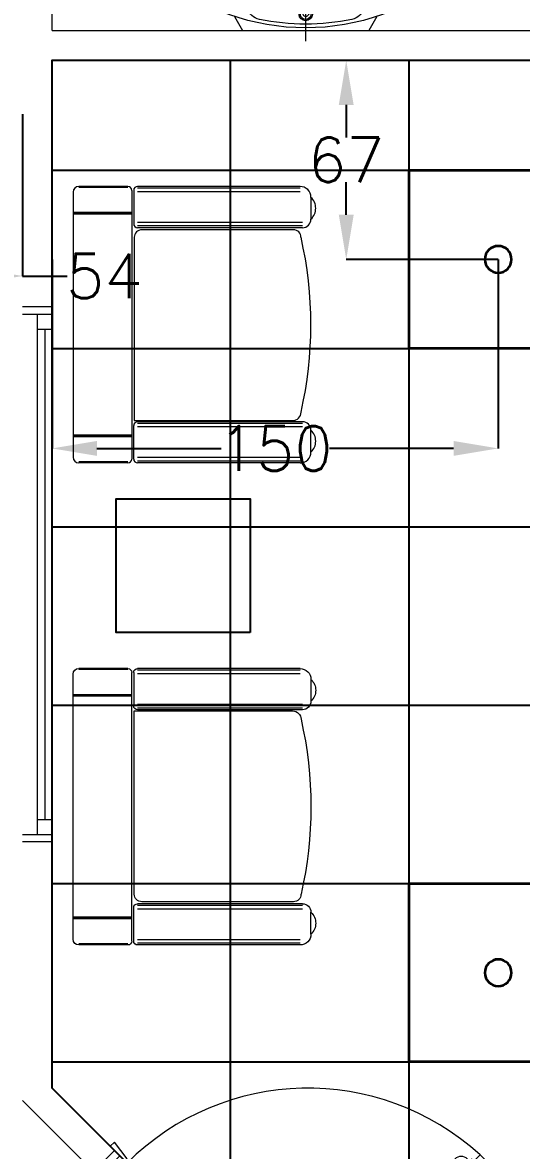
# Model space of a CAD drawing. Extents: x -12260 to 57327, y -29287 to 19916.
# Drawn here: x 8296 to 9975, y 92 to 3887 of the extents above; entities that cross this region are included whole.
import ezdxf
from ezdxf.enums import TextEntityAlignment as Align

# ---------------------------------------------------------------- set-up
doc = ezdxf.new("R2010")
doc.units = 0
doc.header["$LTSCALE"] = 0.25
doc.linetypes.add('DASHDOT', pattern=[25.4, 12.7, -6.35, 0, -6.35])
for name, color, linetype, lineweight in [('01-First Floor$0$Aluminum', 251, 'Continuous', 5), ('01-First Floor$0$LOADING', 253, 'Continuous', 5), ('01-First Floor$0$SANIT', 250, 'Continuous', 5), ('01-First Floor$0$Walls', 251, 'Continuous', 5), ('01-First Floor$0$Wooden Joinery', 251, 'Continuous', 5), ('E-DIM', 6, 'Continuous', 18), ('E-LITE-CIRC-NUMB', 6, 'Continuous', 25), ('E-LITE-CLNG', 150, 'Continuous', 35), ('E-LITE-CLNG-CNDT', 6, 'DASHDOT', 35), ('E-LITE-CTRL', 6, 'Continuous', 25), ('E-LITE-IDEN', 6, 'Continuous', 25)]:
    doc.layers.add(name, color=color, linetype=linetype, lineweight=lineweight)
doc.layers.add('01-First Floor$0$FALSE CEILING', color=251, linetype='Continuous')
doc.styles.add('DC_SIMPLEX', font='SIMPLEX.shx', dxfattribs={"width": 0.7})
doc.styles.get("Standard").update_dxf_attribs({"font": 'romans.shx'})
doc.dimstyles.get("Standard").update_dxf_attribs({"dimtxt": 150, "dimasz": 150, "dimexe": 0.18, "dimexo": 0.0625, "dimgap": 0.09, "dimtad": 0, "dimtih": 1, "dimtoh": 1, "dimdec": 0, "dimlfac": 0.1, "dimzin": 0, "dimdsep": 46, "dimtxsty": 'Standard', "dimcen": 0.09, "dimclrd": 6, "dimadec": 0, "dimazin": 0, "dimtfac": 1, "dimtdec": 0, "dimtofl": 0, "dimtmove": 0, "dimatfit": 3, "dimfxl": 1, "dimtolj": 1, "dimtzin": 0, "dimarcsym": 0})

# ---------------------------------------------------------------- blocks, each defined once
blk = doc.blocks.new('01-First Floor$0$A$C72370EFE')
at = {"layer": '01-First Floor$0$Wooden Joinery'}
for p, q in [((-0.01, -0.03), (-0.01, -0.07)), ((0, -0.03), (-0.01, -0.03)), ((0.04, -0.03), (0.05, -0.03)), ((0.05, -0.03), (0.05, -0.07)), ((-0.05, -0.07), (-0.05, -0.16)), ((-0.03, -0.07), (-0.03, -0.16)), ((-0.01, -0.04), (-0.02, -0.04)), ((-0.01, -0.06), (-0.02, -0.06)), ((0, -0.07), (-0.01, -0.07)), ((0.04, -0.07), (0.05, -0.07)), ((0.05, -0.04), (0.06, -0.04)), ((0.05, -0.06), (0.06, -0.06)), ((0.07, -0.07), (0.07, -0.16)), ((0.09, -0.07), (0.09, -0.16)), ((-0.01, -0.17), (-0.02, -0.17)), ((-0.01, -0.17), (-0.01, -0.19)), ((0.05, -0.17), (0.06, -0.17)), ((0.05, -0.17), (0.05, -0.19)), ((-0.01, -0.19), (-0.02, -0.19)), ((0.05, -0.19), (0.06, -0.19))]:
    blk.add_line(p, q, dxfattribs=at)
for centre, radius, start, end in [((-0.02, -0.07), 0.03, 90, 180), ((-0.02, -0.07), 0.01, 90, 180), ((0.06, -0.07), 0.03, 0, 90), ((0.06, -0.07), 0.01, 0, 90), ((-0.02, -0.16), 0.03, 180, 270), ((-0.02, -0.16), 0.01, 180, 270), ((0.06, -0.16), 0.01, 270, 0), ((0.06, -0.16), 0.03, 270, 0)]:
    blk.add_arc(centre, radius, start, end, dxfattribs=at)
blk = doc.blocks.new('01-First Floor$0$A$C5DAD61B4')
at = {"layer": '01-First Floor$0$Wooden Joinery'}
for points in [[(80, 959.1), (80, 969.1), (10, 979.1), (10, 959.1)], [(940, 959.1), (940, 969.1), (1010, 979.1), (1010, 959.1)], [(70, 859.1), (70, 849.1), (0, 839.1), (0, 859.1)], [(120, 859.1), (120, 0), (80, 0), (80, 859.1)], [(950, 859.1), (950, 849.1), (1020, 839.1), (1020, 859.1)]]:
    blk.add_lwpolyline(points, close=True, dxfattribs=at)
for points in [[(45, 859.1), (45, 959.1), (20, 959.1), (20, 859.1), (45, 859.1)], [(45, 859.1), (80, 859.1), (80, 899.1), (90, 899.1), (90, 959.1), (45, 959.1), (45, 859.1)], [(975, 859.1), (940, 859.1), (940, 899.1), (930, 899.1), (930, 959.1), (975, 959.1), (975, 859.1)], [(975, 859.1), (975, 959.1), (1000, 959.1), (1000, 859.1), (975, 859.1)]]:
    blk.add_lwpolyline(points, dxfattribs=at)
blk.add_arc((80, 859.1), 860, 272.666, 0, dxfattribs=at)
at = {"layer": '01-First Floor$0$Wooden Joinery', "xscale": 999.9999999998854, "yscale": 999.9999999998854, "zscale": 999.9999999998854, "rotation": 180}
blk.add_blockref('01-First Floor$0$A$C72370EFE', (120, 0), dxfattribs=at)
blk = doc.blocks.new('01-First Floor$0$lav-manta 60')
at = {"layer": '01-First Floor$0$SANIT'}
for p, q in [((-0.2658, -0.0529), (-0.2358, 0)), ((-0.2358, 0), (0.2358, 0)), ((0, 0.04), (0, -0.56)), ((0.2658, -0.0529), (0.2358, 0)), ((-0.3, -0.0789), (-0.3, -0.18)), ((-0.2185, -0.0841), (-0.2383, -0.1537)), ((-0.015, -0.1473), (-0.0199, -0.064)), ((0.0274, -0.121), (-0.0078, -0.0673)), ((0.0389, -0.1142), (0.0087, -0.0575)), ((0.0191, -0.077), (0.0199, -0.064)), ((0.2185, -0.0841), (0.2383, -0.1537)), ((0.3, -0.0789), (0.3, -0.18)), ((0.015, -0.1473), (0.0174, -0.1057))]:
    blk.add_line(p, q, dxfattribs=at)
for centre, radius, start, end in [((0, -0.8557), 0.8457, 70.1771, 109.8229), ((-0.1608, -0.1006), 0.06, 101.8086, 164.0794), ((0, -0.8696), 0.8457, 78.1914, 101.8086), ((0, -0.0617), 0.025, 320.7474, 220.368), ((0, -0.0617), 0.02, 353.2671, 186.682), ((0.1608, -0.1006), 0.06, 15.9206, 78.1914), ((-0.28, -0.0789), 0.02, 109.8229, 180), ((0, -0.0617), 0.00966, 25.4127, 215.9577), ((0.28, -0.0789), 0.02, 0, 70.1771), ((0, -0.9572), 0.8457, 91.1572, 102.0883), ((0, -0.9572), 0.8457, 88.5486, 88.844), ((0.0332, -0.1176), 0.00666, 210.6852, 30.6852), ((0, -0.9572), 0.8457, 77.9117, 87.4274), ((-0.1645, -0.189), 0.06, 102.0883, 174.8142), ((0, -0.18), 0.035, 115.3106, 64.6894), ((0, -0.18), 0.0275, 117.1496, 62.8504), ((0, -0.1473), 0.015, 180, 0), ((0.1645, -0.189), 0.06, 5.1858, 77.9117), ((0, -0.18), 0.3, 180, 0), ((0, -0.2039), 0.2252, 174.8142, 5.1858), ((0, -0.1282), 0.2252, 190.6097, 349.3903)]:
    blk.add_arc(centre, radius, start, end, dxfattribs=at)
blk = doc.blocks.new('01-First Floor$0$single seat')
at = {"layer": '01-First Floor$0$LOADING'}
for p, q in [((-972742.2, -381703.1), (-972742.2, -382595.5)), ((-972558.1, -381684), (-972723.2, -381684)), ((-972558.1, -381687.4), (-972723.2, -381687.4)), ((-972544.8, -381697.3), (-972544.8, -382601.1)), ((-972538.5, -381697.3), (-972538.5, -381809.5)), ((-971978.9, -381684), (-972525.2, -381684)), ((-971978.9, -381689.9), (-972525.2, -381689.9)), ((-971978.9, -381701.7), (-972525.2, -381701.7)), ((-971942.2, -381720.6), (-971942.2, -381794)), ((-972544.8, -381772.1), (-972742.2, -381772.1)), ((-972544.8, -381774.6), (-972742.2, -381774.6)), ((-972544.8, -381777.1), (-972742.2, -381777.1)), ((-971971, -381805.1), (-972525.2, -381805.1)), ((-971971, -381816.9), (-972525.2, -381816.9)), ((-972536.4, -381854.9), (-972536.4, -382471.4)), ((-971971, -381822.8), (-972525.2, -381822.8)), ((-972001, -381829.5), (-972511, -381829.5)), ((-972538.5, -382600.9), (-972538.5, -382488.7)), ((-972536.4, -382471.4), (-972003.7, -382471.4)), ((-971971, -382475.4), (-972525.2, -382475.4)), ((-971971, -382481.3), (-972525.2, -382481.3)), ((-971971, -382493.1), (-972525.2, -382493.1)), ((-971942.2, -382577.6), (-971942.2, -382504.2)), ((-972544.8, -382521), (-972742.2, -382521)), ((-972544.8, -382523.6), (-972742.2, -382523.6)), ((-972544.8, -382526.1), (-972742.2, -382526.1)), ((-972558.1, -382610.8), (-972723.2, -382610.8)), ((-972558.1, -382614.2), (-972723.2, -382614.2)), ((-971978.9, -382596.4), (-972525.2, -382596.4)), ((-971978.9, -382608.3), (-972525.2, -382608.3)), ((-971978.9, -382614.2), (-972525.2, -382614.2))]:
    blk.add_line(p, q, dxfattribs=at)
for centre, radius, start, end in [((-972723.2, -381703.1), 19.1, 90, 180), ((-972558.1, -381697.3), 13.3, 0, 90), ((-972525.2, -381697.3), 13.3, 90, 180), ((-971978.9, -381720.6), 36.6, 0, 90), ((-971976, -381757.3), 49.9, 312.6462, 47.3538), ((-972525.2, -381809.5), 13.3, 180, 270), ((-971971, -381794), 28.8, 270, 0), ((-972511, -381854.9), 25.3, 90, 180), ((-972001, -381854.9), 25.3, 0, 90), ((-973252.2, -382149.1), 1310, 347.0217, 12.9783), ((-972003.7, -382443.3), 28.1, 270, 0), ((-972525.2, -382488.7), 13.3, 90, 180), ((-971971, -382504.2), 28.8, 0, 90), ((-971976, -382540.9), 49.9, 312.6462, 47.3538), ((-971978.9, -382577.6), 36.6, 270, 0), ((-972723.2, -382595.1), 19.1, 180, 270), ((-972558.1, -382600.9), 13.3, 270, 0), ((-972525.2, -382600.9), 13.3, 180, 270)]:
    blk.add_arc(centre, radius, start, end, dxfattribs=at)
blk = doc.blocks.new('01-First Floor')
at = {"layer": '01-First Floor$0$Aluminum'}
for p, q in [((8396.4, 1130.7), (8396.4, 2930.7)), ((8296.4, 2905.7), (8396.4, 2905.7)), ((8346.4, 1155.7), (8346.4, 2905.7)), ((8346.4, 2855.7), (8396.4, 2855.7)), ((8371.4, 2855.7), (8371.4, 1205.7)), ((8346.4, 1205.7), (8396.4, 1205.7)), ((8296.4, 1155.7), (8396.4, 1155.7))]:
    blk.add_line(p, q, dxfattribs=at)
at = {"layer": '01-First Floor$0$FALSE CEILING', "linetype": 'Continuous'}
for p, q in [((8996.4, -298.6), (8996.4, 3760)), ((9596.4, -810), (9596.4, 3760)), ((8396.4, 3390), (13106, 3390)), ((8396.4, 2790), (13106, 2790)), ((8396.4, 2190), (13106, 2190)), ((8396.4, 1590), (13106, 1590)), ((8396.4, 990), (13106, 990)), ((8396.4, 390), (13106, 390))]:
    blk.add_line(p, q, dxfattribs=at)
at = {"layer": '01-First Floor$0$FALSE CEILING'}
blk.add_lwpolyline([(9507.9, -810), (8396.4, 301.4), (8396.4, 3760), (13106, 3760), (13106, -810), (9507.9, -810)], dxfattribs=at)
at = {"layer": '01-First Floor$0$FALSE CEILING', "elevation": -0.1}
blk.add_lwpolyline([(9061.6, 1834.4), (8611.6, 1834.4), (8611.6, 2284.4), (9061.6, 2284.4)], close=True, dxfattribs=at)
at = {"layer": '01-First Floor$0$LOADING', "elevation": -0.1}
blk.add_lwpolyline([(9061.6, 1834.4), (8611.6, 1834.4), (8611.6, 2284.4), (9061.6, 2284.4)], close=True, dxfattribs=at)
at = {"layer": '01-First Floor$0$Walls'}
for p, q in [((8396.4, 3860), (8396.4, 5010)), ((8396.4, 3860), (10701.2, 3860)), ((8396.4, 2930.7), (8396.4, 3760)), ((8396.4, 3760), (12026, 3760)), ((8396.4, 2930.7), (8296.4, 2930.7)), ((8396.4, 1130.7), (8296.4, 1130.7)), ((8396.4, 301.4), (8396.4, 1130.7)), ((8396.4, 301.4), (8605.7, 92.2)), ((8296.4, 260), (8535, 21.5))]:
    blk.add_line(p, q, dxfattribs=at)
at = {"layer": '01-First Floor$0$LOADING'}
blk.add_blockref('01-First Floor$0$single seat', (981208.7, 385019.4, -0.1), dxfattribs=at)
at = {"layer": '01-First Floor$0$LOADING', "xscale": -1, "rotation": 180}
blk.add_blockref('01-First Floor$0$single seat', (981208.7, -380900.6, -0.1), dxfattribs=at)
at = {"layer": '01-First Floor$0$SANIT', "xscale": -900.000000000201, "yscale": 900.000000000201, "zscale": 900.000000000201, "rotation": 180}
blk.add_blockref('01-First Floor$0$lav-manta 60', (9248.8, 3860), dxfattribs=at)
at = {"layer": '01-First Floor$0$Wooden Joinery', "rotation": 135}
blk.add_blockref('01-First Floor$0$A$C5DAD61B4', (9920.2, -7.5), dxfattribs=at)
blk = doc.blocks.new('*U16')
blk.add_lwpolyline([(-300, 300), (-300, -300), (300, -300), (300, 300)], close=True)
blk.add_circle((0, 0), 45)
at = {"layer": 'E-LITE-CIRC-NUMB', "style": 'DC_SIMPLEX', "width": 0.7, "flags": 8}
blk.add_attdef('CIRCUIT', text='', height=200, rotation=0, dxfattribs=at).set_placement((-473.9, 300), align=Align.RIGHT)
at = {"layer": 'E-LITE-CTRL', "style": 'DC_SIMPLEX', "width": 0.7, "flags": 8}
blk.add_attdef('CONTROL', (1118.9, -935), '', height=200, rotation=360, dxfattribs=at)
at = {"layer": 'E-LITE-IDEN', "style": 'DC_SIMPLEX', "width": 0.7, "flags": 8}
blk.add_attdef('TYPE', (460.4, 457.6), '', height=200, rotation=360, dxfattribs=at)
blk = doc.blocks.new('*D307')
at = {"layer": 'Defpoints', "color": 0}
for p in [(9385.2, 3760), (9385.2, 3760), (9896.4, 3090)]:
    blk.add_point(p, dxfattribs=at)
at = {"layer": 'E-DIM', "color": 0, "lineweight": -2, "transparency": 16777216}
for p, q in [((9385.3, 3760), (9385.4, 3760)), ((9896.4, 3090), (9385, 3090))]:
    blk.add_line(p, q, dxfattribs=at)
at = {"layer": 'E-DIM', "color": 6, "lineweight": -2, "transparency": 16777216}
for p, q in [((9385.2, 3610), (9385.2, 3500.1)), ((9385.2, 3240), (9385.2, 3349.9))]:
    blk.add_line(p, q, dxfattribs=at)
at = {"layer": 'E-DIM', "color": 6, "transparency": 16777216}
for points in [[(9360.2, 3610), (9410.2, 3610), (9385.2, 3760)], [(9360.2, 3240), (9410.2, 3240), (9385.2, 3090)]]:
    blk.add_solid(points, dxfattribs=at)
at = {"layer": 'E-DIM', "color": 7, "transparency": 16777216, "insert": (9385.2, 3425), "char_height": 150, "attachment_point": 5}
blk.add_mtext('\\A1;67', dxfattribs=at)
blk = doc.blocks.new('*D308')
at = {"layer": 'Defpoints', "color": 0}
for p in [(8396.4, 3090), (9896.4, 3090), (8396.4, 2454.1)]:
    blk.add_point(p, dxfattribs=at)
at = {"layer": 'E-DIM', "color": 0, "lineweight": -2, "transparency": 16777216}
for p, q in [((8396.4, 3090), (8396.4, 2453.9)), ((9896.4, 3090), (9896.4, 2453.9))]:
    blk.add_line(p, q, dxfattribs=at)
at = {"layer": 'E-DIM', "color": 6, "lineweight": -2, "transparency": 16777216}
for p, q in [((8546.4, 2454.1), (8964.2, 2454.1)), ((9746.4, 2454.1), (9328.7, 2454.1))]:
    blk.add_line(p, q, dxfattribs=at)
at = {"layer": 'E-DIM', "color": 6, "transparency": 16777216}
for points in [[(8546.4, 2479.1), (8546.4, 2429.1), (8396.4, 2454.1)], [(9746.4, 2479.1), (9746.4, 2429.1), (9896.4, 2454.1)]]:
    blk.add_solid(points, dxfattribs=at)
at = {"layer": 'E-DIM', "color": 7, "transparency": 16777216, "insert": (9146.4, 2454.1), "char_height": 150, "attachment_point": 5}
blk.add_mtext('\\A1;150', dxfattribs=at)
blk = doc.blocks.new('*D337')
at = {"layer": 'Defpoints', "color": 0}
for p in [(7759.3, 3579.2), (8296.4, 3579.2), (8296.4, 3034.2)]:
    blk.add_point(p, dxfattribs=at)
at = {"layer": 'E-DIM', "color": 0, "lineweight": -2, "transparency": 16777216}
for p, q in [((7759.3, 3579.2), (7759.3, 3034)), ((8296.4, 3579.2), (8296.4, 3034))]:
    blk.add_line(p, q, dxfattribs=at)
at = {"layer": 'E-DIM', "color": 6, "lineweight": -2, "transparency": 16777216}
for p, q in [((7909.3, 3034.2), (8146.4, 3034.2)), ((8296.4, 3034.2), (8446.4, 3034.2))]:
    blk.add_line(p, q, dxfattribs=at)
at = {"layer": 'E-DIM', "color": 6, "transparency": 16777216}
for points in [[(7909.3, 3059.2), (7909.3, 3009.2), (7759.3, 3034.2)], [(8146.4, 3059.2), (8146.4, 3009.2), (8296.4, 3034.2)]]:
    blk.add_solid(points, dxfattribs=at)
at = {"layer": 'E-DIM', "color": 7, "transparency": 16777216, "insert": (8571.5, 3034.2), "char_height": 150, "attachment_point": 5}
blk.add_mtext('\\A1;54', dxfattribs=at)

msp = doc.modelspace()

# ---------------------------------------------------------------- block references
at = {"layer": 'E-LITE-CLNG'}
ref = msp.add_blockref('*U16', (9896.4, 3090), dxfattribs=dict(at, xscale=-1))
ref.add_attrib('TYPE', 'LD1', (10289.9, 3394.5), dxfattribs={"layer": 'E-LITE-IDEN', "height": 200, "rotation": 0, "style": 'DC_SIMPLEX', "width": 0.7, "flags": 8})
ref = msp.add_blockref('*U16', (9896.4, 690), dxfattribs=dict(at, xscale=-1))
ref.add_attrib('TYPE', 'LD1', (10289.9, 994.5), dxfattribs={"layer": 'E-LITE-IDEN', "height": 200, "rotation": 0, "style": 'DC_SIMPLEX', "width": 0.7, "flags": 8})
at = {"layer": 'E-LITE-CLNG-CNDT'}
msp.add_blockref('01-First Floor', (0, 0), dxfattribs=at)

# ---------------------------------------------------------------- dimensions: what is measured, and where the dimension line sits
at = {"layer": 'E-DIM'}
dim = msp.add_linear_dim(base=(9385.2, 3760), p1=(9896.4, 3090), p2=(9385.2, 3760), angle=90, dimstyle='Standard', override={"dimclrt": 7}, dxfattribs=at)
dim.commit()
dim.dimension.update_dxf_attribs({"geometry": '*D307', "text_midpoint": (9385.2, 3425)})
for base, p1, p2, picture, middle in [((8296.4, 3034.2), (7759.3, 3579.2), (8296.4, 3579.2), '*D337', (8571.5, 3034.2)), ((8396.4, 2454.1), (9896.4, 3090), (8396.4, 3090), '*D308', (9146.4, 2454.1))]:
    dim = msp.add_linear_dim(base=base, p1=p1, p2=p2, dimstyle='Standard', override={"dimclrt": 7}, dxfattribs=at)
    dim.commit()
    dim.dimension.update_dxf_attribs({"geometry": picture, "text_midpoint": middle})

doc.saveas('drawing.dxf')
